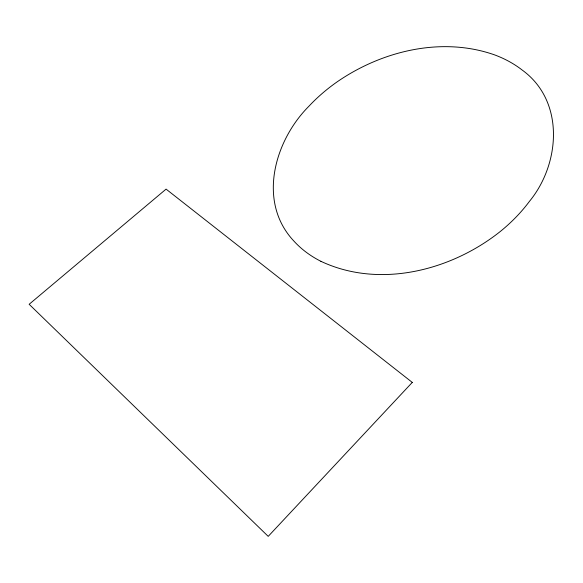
<?xml version="1.0" encoding="UTF-8"?>
<svg xmlns="http://www.w3.org/2000/svg" width="583" height="583" viewBox="0 0 583 583"><rect width="100%" height="100%" fill="white"/><g stroke="black" fill="none" stroke-linecap="round" stroke-linejoin="round"><path stroke-width="0.87" d="M320.876 261.301C379.679 289.044 451.461 270.505 500.527 231.298A183.412 140.102 -7.9 0 0 529.422 201.397C560.38 163.743 564.971 100.976 522.135 70.011A104.131 79.15 -3.2 0 0 494.595 54.882C442.06 36.372 382.441 50.743 337.535 81.584A195.793 156.31 -1.1 0 0 308.961 106.186C274.586 140.525 257.023 201.638 293.701 240.866A107.483 85.686 -7.4 0 0 320.876 261.301M412.276 382.404L268.216 536.367L29.15 304.282L166.075 189.118L412.276 382.404"/></g></svg>
